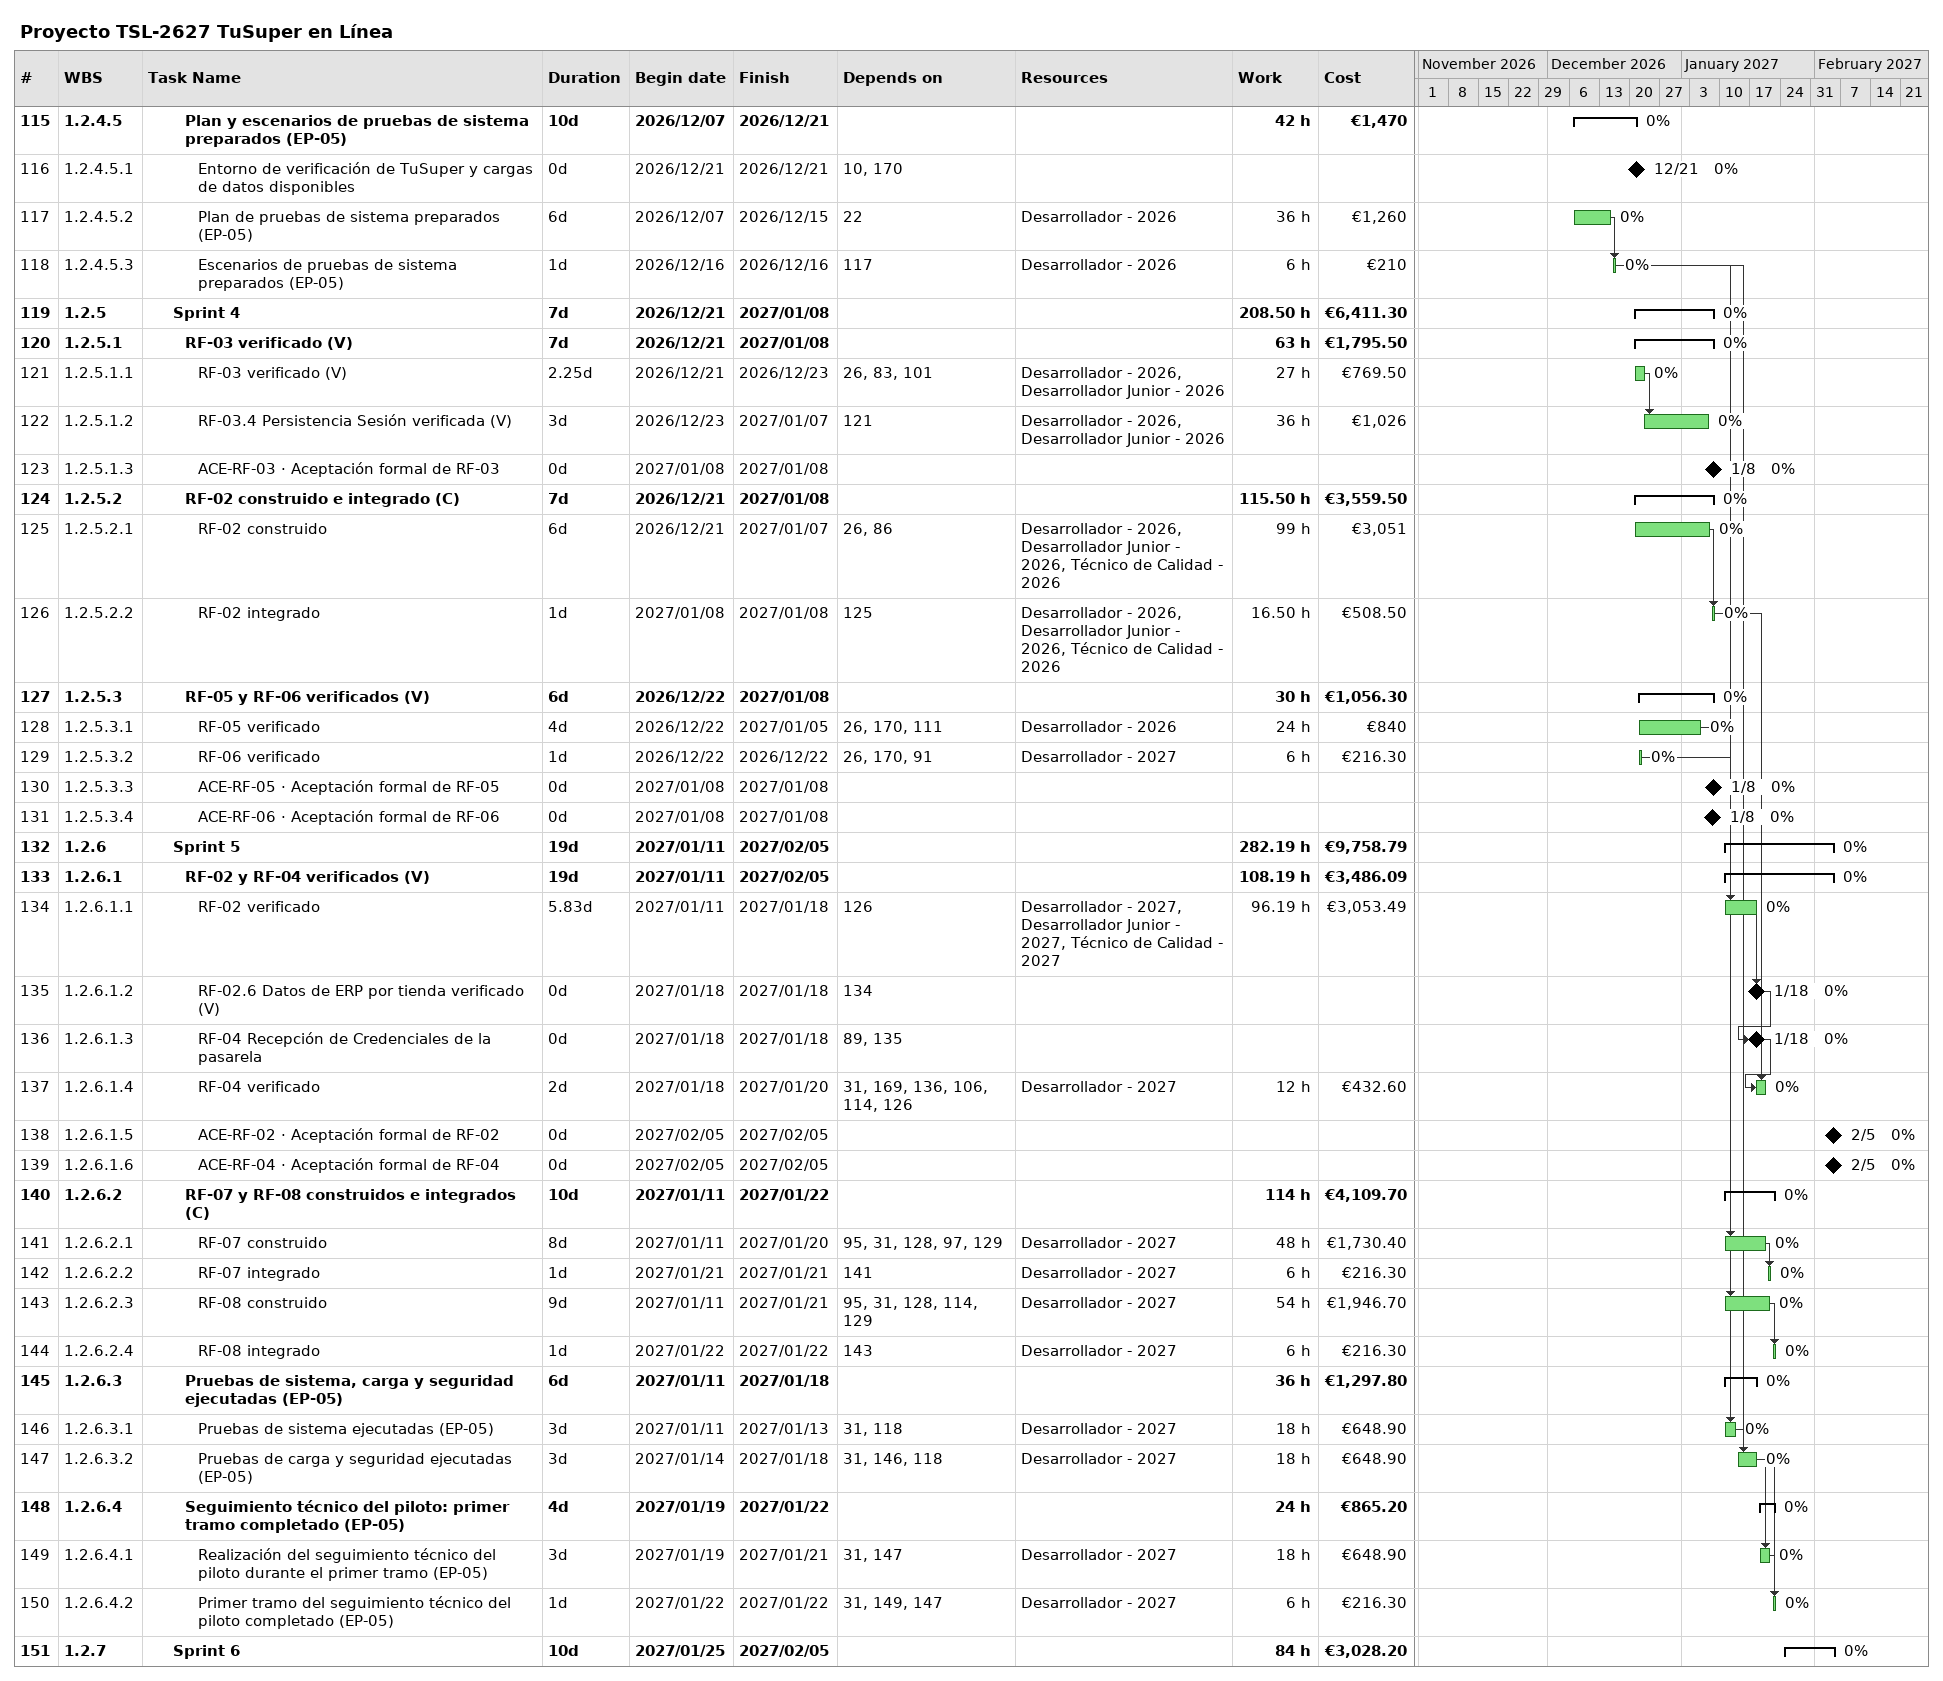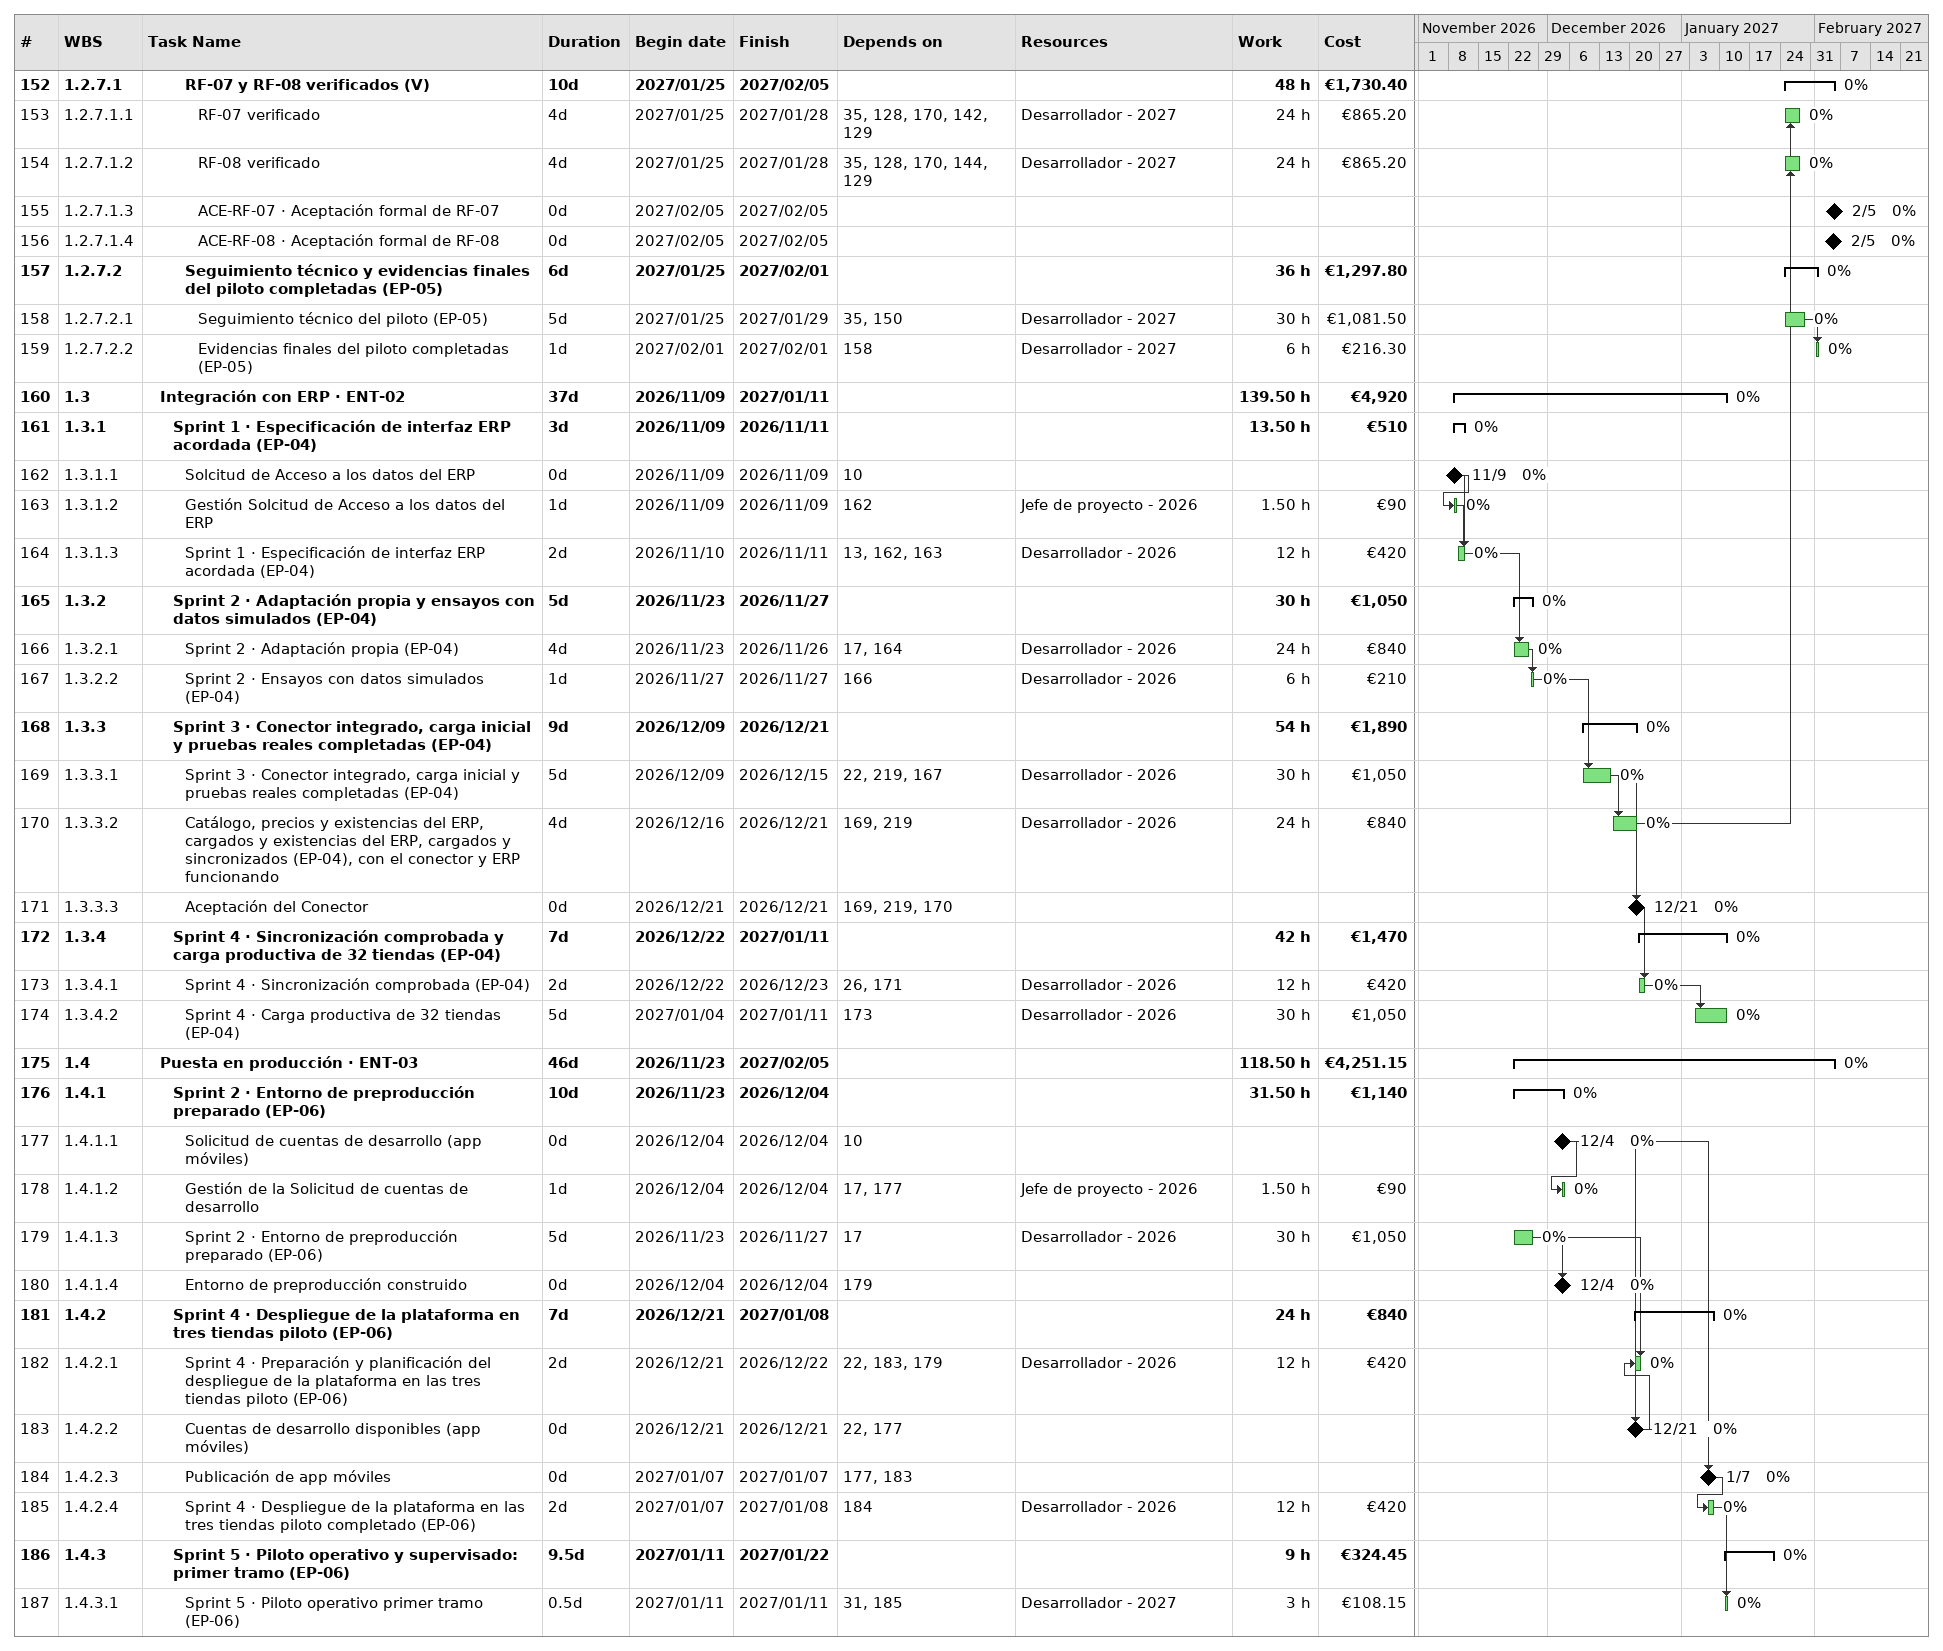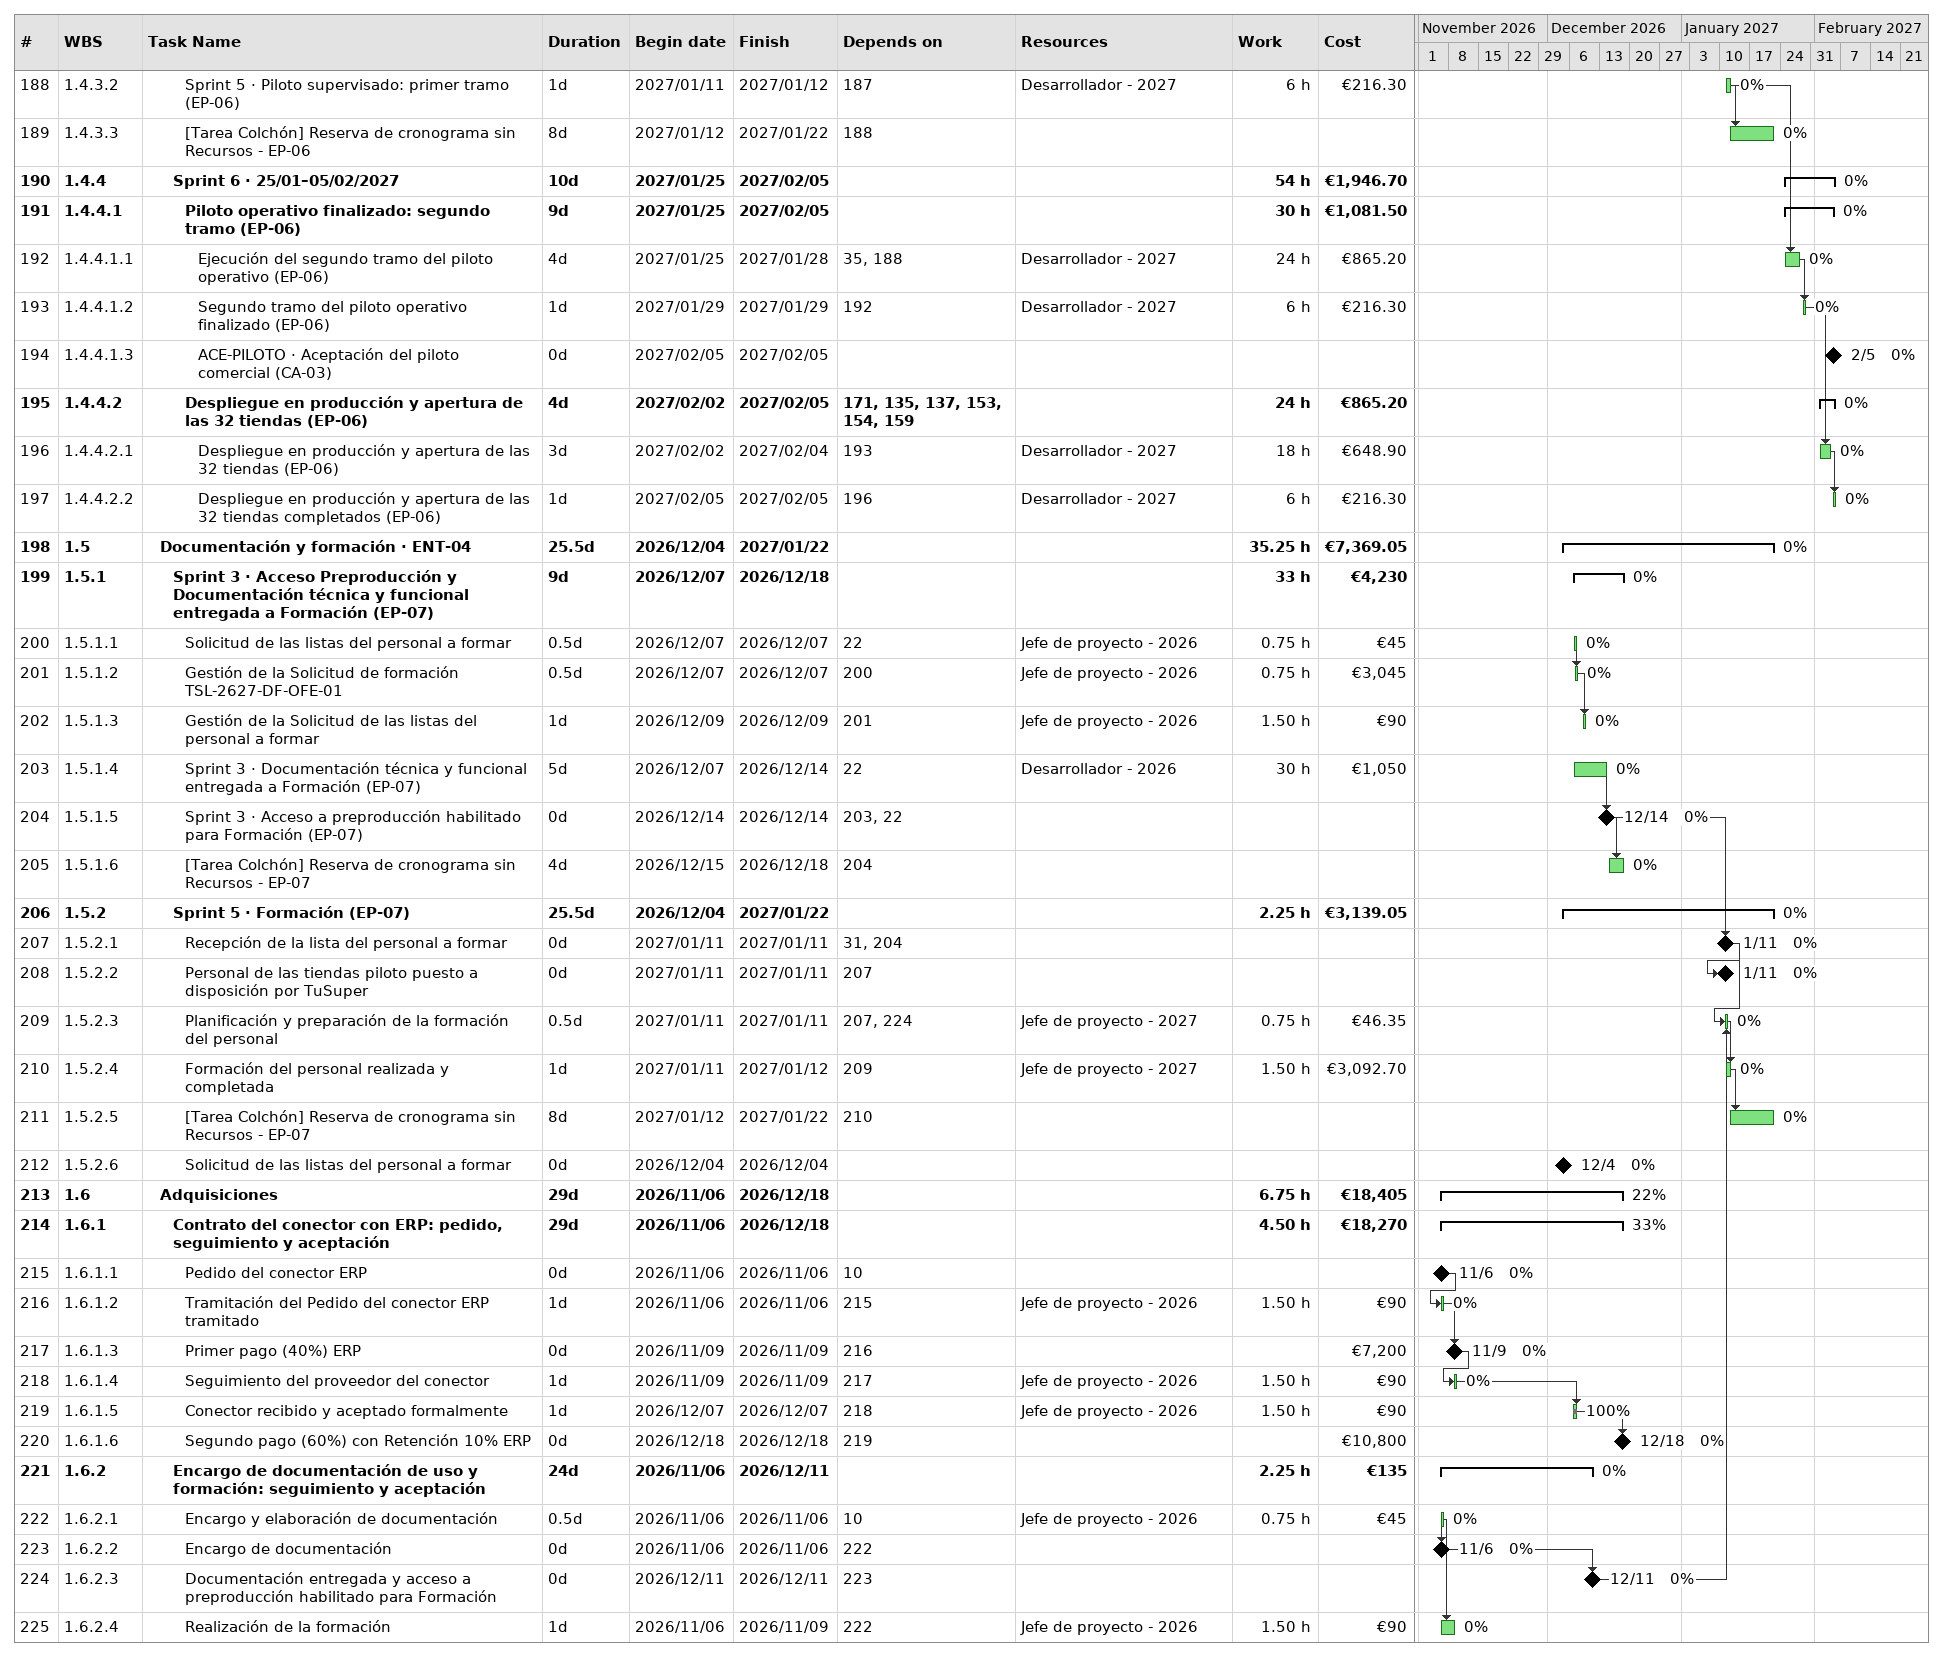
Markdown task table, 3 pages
Proyecto TSL-2627 TuSuper en Línea

| ID | WBS | Task | Duration | Start | Finish | Predecessors | Resources | % complete | Work (h) | Cost (€) |
|---|---|---|---|---|---|---|---|---|---|---|
| 115 | 1.2.4.5 | **Plan y escenarios de pruebas de sistema preparados (EP-05)** | 10d | 2026-12-07 | 2026-12-21 |  |  | 0 | 42 | 1470 |
| 116 | 1.2.4.5.1 | Entorno de verificación de TuSuper y cargas de datos disponibles | 0d | 2026-12-21 | 2026-12-21 | 10, 170 |  | 0 |  |  |
| 117 | 1.2.4.5.2 | Plan de pruebas de sistema preparados (EP-05) | 6d | 2026-12-07 | 2026-12-15 | 22 | Desarrollador - 2026 | 0 | 36 | 1260 |
| 118 | 1.2.4.5.3 | Escenarios de pruebas de sistema preparados (EP-05) | 1d | 2026-12-16 | 2026-12-16 | 117 | Desarrollador - 2026 | 0 | 6 | 210 |
| 119 | 1.2.5 | **Sprint 4** | 7d | 2026-12-21 | 2027-01-08 |  |  | 0 | 208.50 | 6411.30 |
| 120 | 1.2.5.1 | **RF-03 verificado (V)** | 7d | 2026-12-21 | 2027-01-08 |  |  | 0 | 63 | 1795.50 |
| 121 | 1.2.5.1.1 | RF-03 verificado (V) | 2.25d | 2026-12-21 | 2026-12-23 | 26, 83, 101 | Desarrollador - 2026, Desarrollador Junior - 2026 | 0 | 27 | 769.50 |
| 122 | 1.2.5.1.2 | RF-03.4 Persistencia Sesión verificada (V) | 3d | 2026-12-23 | 2027-01-07 | 121 | Desarrollador - 2026, Desarrollador Junior - 2026 | 0 | 36 | 1026 |
| 123 | 1.2.5.1.3 | ACE-RF-03 · Aceptación formal de RF-03 | 0d | 2027-01-08 | 2027-01-08 |  |  | 0 |  |  |
| 124 | 1.2.5.2 | **RF-02 construido e integrado (C)** | 7d | 2026-12-21 | 2027-01-08 |  |  | 0 | 115.50 | 3559.50 |
| 125 | 1.2.5.2.1 | RF-02 construido | 6d | 2026-12-21 | 2027-01-07 | 26, 86 | Desarrollador - 2026, Desarrollador Junior - 2026, Técnico de Calidad - 2026 | 0 | 99 | 3051 |
| 126 | 1.2.5.2.2 | RF-02 integrado | 1d | 2027-01-08 | 2027-01-08 | 125 | Desarrollador - 2026, Desarrollador Junior - 2026, Técnico de Calidad - 2026 | 0 | 16.50 | 508.50 |
| 127 | 1.2.5.3 | **RF-05 y RF-06 verificados (V)** | 6d | 2026-12-22 | 2027-01-08 |  |  | 0 | 30 | 1056.30 |
| 128 | 1.2.5.3.1 | RF-05 verificado | 4d | 2026-12-22 | 2027-01-05 | 26, 170, 111 | Desarrollador - 2026 | 0 | 24 | 840 |
| 129 | 1.2.5.3.2 | RF-06 verificado | 1d | 2026-12-22 | 2026-12-22 | 26, 170, 91 | Desarrollador - 2027 | 0 | 6 | 216.30 |
| 130 | 1.2.5.3.3 | ACE-RF-05 · Aceptación formal de RF-05 | 0d | 2027-01-08 | 2027-01-08 |  |  | 0 |  |  |
| 131 | 1.2.5.3.4 | ACE-RF-06 · Aceptación formal de RF-06 | 0d | 2027-01-08 | 2027-01-08 |  |  | 0 |  |  |
| 132 | 1.2.6 | **Sprint 5** | 19d | 2027-01-11 | 2027-02-05 |  |  | 0 | 282.19 | 9758.79 |
| 133 | 1.2.6.1 | **RF-02 y RF-04 verificados (V)** | 19d | 2027-01-11 | 2027-02-05 |  |  | 0 | 108.19 | 3486.09 |
| 134 | 1.2.6.1.1 | RF-02 verificado | 5.83d | 2027-01-11 | 2027-01-18 | 126 | Desarrollador - 2027, Desarrollador Junior - 2027, Técnico de Calidad - 2027 | 0 | 96.19 | 3053.49 |
| 135 | 1.2.6.1.2 | RF-02.6 Datos de ERP por tienda verificado (V) | 0d | 2027-01-18 | 2027-01-18 | 134 |  | 0 |  |  |
| 136 | 1.2.6.1.3 | RF-04 Recepción de Credenciales de la pasarela | 0d | 2027-01-18 | 2027-01-18 | 89, 135 |  | 0 |  |  |
| 137 | 1.2.6.1.4 | RF-04 verificado | 2d | 2027-01-18 | 2027-01-20 | 31, 169, 136, 106, 114, 126 | Desarrollador - 2027 | 0 | 12 | 432.60 |
| 138 | 1.2.6.1.5 | ACE-RF-02 · Aceptación formal de RF-02 | 0d | 2027-02-05 | 2027-02-05 |  |  | 0 |  |  |
| 139 | 1.2.6.1.6 | ACE-RF-04 · Aceptación formal de RF-04 | 0d | 2027-02-05 | 2027-02-05 |  |  | 0 |  |  |
| 140 | 1.2.6.2 | **RF-07 y RF-08 construidos e integrados (C)** | 10d | 2027-01-11 | 2027-01-22 |  |  | 0 | 114 | 4109.70 |
| 141 | 1.2.6.2.1 | RF-07 construido | 8d | 2027-01-11 | 2027-01-20 | 95, 31, 128, 97, 129 | Desarrollador - 2027 | 0 | 48 | 1730.40 |
| 142 | 1.2.6.2.2 | RF-07 integrado | 1d | 2027-01-21 | 2027-01-21 | 141 | Desarrollador - 2027 | 0 | 6 | 216.30 |
| 143 | 1.2.6.2.3 | RF-08 construido | 9d | 2027-01-11 | 2027-01-21 | 95, 31, 128, 114, 129 | Desarrollador - 2027 | 0 | 54 | 1946.70 |
| 144 | 1.2.6.2.4 | RF-08 integrado | 1d | 2027-01-22 | 2027-01-22 | 143 | Desarrollador - 2027 | 0 | 6 | 216.30 |
| 145 | 1.2.6.3 | **Pruebas de sistema, carga y seguridad ejecutadas (EP-05)** | 6d | 2027-01-11 | 2027-01-18 |  |  | 0 | 36 | 1297.80 |
| 146 | 1.2.6.3.1 | Pruebas de sistema ejecutadas (EP-05) | 3d | 2027-01-11 | 2027-01-13 | 31, 118 | Desarrollador - 2027 | 0 | 18 | 648.90 |
| 147 | 1.2.6.3.2 | Pruebas de carga y seguridad ejecutadas (EP-05) | 3d | 2027-01-14 | 2027-01-18 | 31, 146, 118 | Desarrollador - 2027 | 0 | 18 | 648.90 |
| 148 | 1.2.6.4 | **Seguimiento técnico del piloto: primer tramo completado (EP-05)** | 4d | 2027-01-19 | 2027-01-22 |  |  | 0 | 24 | 865.20 |
| 149 | 1.2.6.4.1 | Realización del seguimiento técnico del piloto durante el primer tramo (EP-05) | 3d | 2027-01-19 | 2027-01-21 | 31, 147 | Desarrollador - 2027 | 0 | 18 | 648.90 |
| 150 | 1.2.6.4.2 | Primer tramo del seguimiento técnico del piloto completado (EP-05) | 1d | 2027-01-22 | 2027-01-22 | 31, 149, 147 | Desarrollador - 2027 | 0 | 6 | 216.30 |
| 151 | 1.2.7 | **Sprint 6** | 10d | 2027-01-25 | 2027-02-05 |  |  | 0 | 84 | 3028.20 |
| 152 | 1.2.7.1 | **RF-07 y RF-08 verificados (V)** | 10d | 2027-01-25 | 2027-02-05 |  |  | 0 | 48 | 1730.40 |
| 153 | 1.2.7.1.1 | RF-07 verificado | 4d | 2027-01-25 | 2027-01-28 | 35, 128, 170, 142, 129 | Desarrollador - 2027 | 0 | 24 | 865.20 |
| 154 | 1.2.7.1.2 | RF-08 verificado | 4d | 2027-01-25 | 2027-01-28 | 35, 128, 170, 144, 129 | Desarrollador - 2027 | 0 | 24 | 865.20 |
| 155 | 1.2.7.1.3 | ACE-RF-07 · Aceptación formal de RF-07 | 0d | 2027-02-05 | 2027-02-05 |  |  | 0 |  |  |
| 156 | 1.2.7.1.4 | ACE-RF-08 · Aceptación formal de RF-08 | 0d | 2027-02-05 | 2027-02-05 |  |  | 0 |  |  |
| 157 | 1.2.7.2 | **Seguimiento técnico y evidencias finales del piloto completadas (EP-05)** | 6d | 2027-01-25 | 2027-02-01 |  |  | 0 | 36 | 1297.80 |
| 158 | 1.2.7.2.1 | Seguimiento técnico del piloto (EP-05) | 5d | 2027-01-25 | 2027-01-29 | 35, 150 | Desarrollador - 2027 | 0 | 30 | 1081.50 |
| 159 | 1.2.7.2.2 | Evidencias finales del piloto completadas (EP-05) | 1d | 2027-02-01 | 2027-02-01 | 158 | Desarrollador - 2027 | 0 | 6 | 216.30 |
| 160 | 1.3 | **Integración con ERP · ENT-02** | 37d | 2026-11-09 | 2027-01-11 |  |  | 0 | 139.50 | 4920 |
| 161 | 1.3.1 | **Sprint 1 · Especificación de interfaz ERP acordada (EP-04)** | 3d | 2026-11-09 | 2026-11-11 |  |  | 0 | 13.50 | 510 |
| 162 | 1.3.1.1 | Solcitud de Acceso a los datos del ERP | 0d | 2026-11-09 | 2026-11-09 | 10 |  | 0 |  |  |
| 163 | 1.3.1.2 | Gestión Solcitud de Acceso a los datos del ERP | 1d | 2026-11-09 | 2026-11-09 | 162 | Jefe de proyecto - 2026 | 0 | 1.50 | 90 |
| 164 | 1.3.1.3 | Sprint 1 · Especificación de interfaz ERP acordada (EP-04) | 2d | 2026-11-10 | 2026-11-11 | 13, 162, 163 | Desarrollador - 2026 | 0 | 12 | 420 |
| 165 | 1.3.2 | **Sprint 2 · Adaptación propia y ensayos con datos simulados (EP-04)** | 5d | 2026-11-23 | 2026-11-27 |  |  | 0 | 30 | 1050 |
| 166 | 1.3.2.1 | Sprint 2 · Adaptación propia (EP-04) | 4d | 2026-11-23 | 2026-11-26 | 17, 164 | Desarrollador - 2026 | 0 | 24 | 840 |
| 167 | 1.3.2.2 | Sprint 2 · Ensayos con datos simulados (EP-04) | 1d | 2026-11-27 | 2026-11-27 | 166 | Desarrollador - 2026 | 0 | 6 | 210 |
| 168 | 1.3.3 | **Sprint 3 · Conector integrado, carga inicial y pruebas reales completadas (EP-04)** | 9d | 2026-12-09 | 2026-12-21 |  |  | 0 | 54 | 1890 |
| 169 | 1.3.3.1 | Sprint 3 · Conector integrado, carga inicial y pruebas reales completadas (EP-04) | 5d | 2026-12-09 | 2026-12-15 | 22, 219, 167 | Desarrollador - 2026 | 0 | 30 | 1050 |
| 170 | 1.3.3.2 | Catálogo, precios y existencias del ERP, cargados y existencias del ERP, cargados y sincronizados (EP-04), con el conector y ERP funcionando | 4d | 2026-12-16 | 2026-12-21 | 169, 219 | Desarrollador - 2026 | 0 | 24 | 840 |
| 171 | 1.3.3.3 | Aceptación del Conector | 0d | 2026-12-21 | 2026-12-21 | 169, 219, 170 |  | 0 |  |  |
| 172 | 1.3.4 | **Sprint 4 · Sincronización comprobada y carga productiva de 32 tiendas (EP-04)** | 7d | 2026-12-22 | 2027-01-11 |  |  | 0 | 42 | 1470 |
| 173 | 1.3.4.1 | Sprint 4 · Sincronización comprobada (EP-04) | 2d | 2026-12-22 | 2026-12-23 | 26, 171 | Desarrollador - 2026 | 0 | 12 | 420 |
| 174 | 1.3.4.2 | Sprint 4 · Carga productiva de 32 tiendas (EP-04) | 5d | 2027-01-04 | 2027-01-11 | 173 | Desarrollador - 2026 | 0 | 30 | 1050 |
| 175 | 1.4 | **Puesta en producción · ENT-03** | 46d | 2026-11-23 | 2027-02-05 |  |  | 0 | 118.50 | 4251.15 |
| 176 | 1.4.1 | **Sprint 2 · Entorno de preproducción preparado (EP-06)** | 10d | 2026-11-23 | 2026-12-04 |  |  | 0 | 31.50 | 1140 |
| 177 | 1.4.1.1 | Solicitud de cuentas de desarrollo (app móviles) | 0d | 2026-12-04 | 2026-12-04 | 10 |  | 0 |  |  |
| 178 | 1.4.1.2 | Gestión de la Solicitud de cuentas de desarrollo | 1d | 2026-12-04 | 2026-12-04 | 17, 177 | Jefe de proyecto - 2026 | 0 | 1.50 | 90 |
| 179 | 1.4.1.3 | Sprint 2 · Entorno de preproducción preparado (EP-06) | 5d | 2026-11-23 | 2026-11-27 | 17 | Desarrollador - 2026 | 0 | 30 | 1050 |
| 180 | 1.4.1.4 | Entorno de preproducción construido | 0d | 2026-12-04 | 2026-12-04 | 179 |  | 0 |  |  |
| 181 | 1.4.2 | **Sprint 4 · Despliegue de la plataforma en tres tiendas piloto (EP-06)** | 7d | 2026-12-21 | 2027-01-08 |  |  | 0 | 24 | 840 |
| 182 | 1.4.2.1 | Sprint 4 · Preparación y planificación del despliegue de la plataforma en las tres tiendas piloto (EP-06) | 2d | 2026-12-21 | 2026-12-22 | 22, 183, 179 | Desarrollador - 2026 | 0 | 12 | 420 |
| 183 | 1.4.2.2 | Cuentas de desarrollo disponibles (app móviles) | 0d | 2026-12-21 | 2026-12-21 | 22, 177 |  | 0 |  |  |
| 184 | 1.4.2.3 | Publicación de app móviles | 0d | 2027-01-07 | 2027-01-07 | 177, 183 |  | 0 |  |  |
| 185 | 1.4.2.4 | Sprint 4 · Despliegue de la plataforma en las tres tiendas piloto completado (EP-06) | 2d | 2027-01-07 | 2027-01-08 | 184 | Desarrollador - 2026 | 0 | 12 | 420 |
| 186 | 1.4.3 | **Sprint 5 · Piloto operativo y supervisado: primer tramo (EP-06)** | 9.5d | 2027-01-11 | 2027-01-22 |  |  | 0 | 9 | 324.45 |
| 187 | 1.4.3.1 | Sprint 5 · Piloto operativo primer tramo (EP-06) | 0.5d | 2027-01-11 | 2027-01-11 | 31, 185 | Desarrollador - 2027 | 0 | 3 | 108.15 |
| 188 | 1.4.3.2 | Sprint 5 · Piloto supervisado: primer tramo (EP-06) | 1d | 2027-01-11 | 2027-01-12 | 187 | Desarrollador - 2027 | 0 | 6 | 216.30 |
| 189 | 1.4.3.3 | [Tarea Colchón] Reserva de cronograma sin Recursos - EP-06 | 8d | 2027-01-12 | 2027-01-22 | 188 |  | 0 |  |  |
| 190 | 1.4.4 | **Sprint 6 · 25/01–05/02/2027** | 10d | 2027-01-25 | 2027-02-05 |  |  | 0 | 54 | 1946.70 |
| 191 | 1.4.4.1 | **Piloto operativo finalizado: segundo tramo (EP-06)** | 9d | 2027-01-25 | 2027-02-05 |  |  | 0 | 30 | 1081.50 |
| 192 | 1.4.4.1.1 | Ejecución del segundo tramo del piloto operativo (EP-06) | 4d | 2027-01-25 | 2027-01-28 | 35, 188 | Desarrollador - 2027 | 0 | 24 | 865.20 |
| 193 | 1.4.4.1.2 | Segundo tramo del piloto operativo finalizado (EP-06) | 1d | 2027-01-29 | 2027-01-29 | 192 | Desarrollador - 2027 | 0 | 6 | 216.30 |
| 194 | 1.4.4.1.3 | ACE-PILOTO · Aceptación del piloto comercial (CA-03) | 0d | 2027-02-05 | 2027-02-05 |  |  | 0 |  |  |
| 195 | 1.4.4.2 | **Despliegue en producción y apertura de las 32 tiendas (EP-06)** | 4d | 2027-02-02 | 2027-02-05 | 171, 135, 137, 153, 154, 159 |  | 0 | 24 | 865.20 |
| 196 | 1.4.4.2.1 | Despliegue en producción y apertura de las 32 tiendas (EP-06) | 3d | 2027-02-02 | 2027-02-04 | 193 | Desarrollador - 2027 | 0 | 18 | 648.90 |
| 197 | 1.4.4.2.2 | Despliegue en producción y apertura de las 32 tiendas completados (EP-06) | 1d | 2027-02-05 | 2027-02-05 | 196 | Desarrollador - 2027 | 0 | 6 | 216.30 |
| 198 | 1.5 | **Documentación y formación · ENT-04** | 25.5d | 2026-12-04 | 2027-01-22 |  |  | 0 | 35.25 | 7369.05 |
| 199 | 1.5.1 | **Sprint 3 · Acceso Preproducción y Documentación técnica y funcional entregada a Formación (EP-07)** | 9d | 2026-12-07 | 2026-12-18 |  |  | 0 | 33 | 4230 |
| 200 | 1.5.1.1 | Solicitud de las listas del personal a formar | 0.5d | 2026-12-07 | 2026-12-07 | 22 | Jefe de proyecto - 2026 | 0 | 0.75 | 45 |
| 201 | 1.5.1.2 | Gestión de la Solicitud de formación TSL-2627-DF-OFE-01 | 0.5d | 2026-12-07 | 2026-12-07 | 200 | Jefe de proyecto - 2026 | 0 | 0.75 | 3045 |
| 202 | 1.5.1.3 | Gestión de la Solicitud de las listas del personal a formar | 1d | 2026-12-09 | 2026-12-09 | 201 | Jefe de proyecto - 2026 | 0 | 1.50 | 90 |
| 203 | 1.5.1.4 | Sprint 3 · Documentación técnica y funcional entregada a Formación (EP-07) | 5d | 2026-12-07 | 2026-12-14 | 22 | Desarrollador - 2026 | 0 | 30 | 1050 |
| 204 | 1.5.1.5 | Sprint 3 · Acceso a preproducción habilitado para Formación (EP-07) | 0d | 2026-12-14 | 2026-12-14 | 203, 22 |  | 0 |  |  |
| 205 | 1.5.1.6 | [Tarea Colchón] Reserva de cronograma sin Recursos - EP-07 | 4d | 2026-12-15 | 2026-12-18 | 204 |  | 0 |  |  |
| 206 | 1.5.2 | **Sprint 5 · Formación (EP-07)** | 25.5d | 2026-12-04 | 2027-01-22 |  |  | 0 | 2.25 | 3139.05 |
| 207 | 1.5.2.1 | Recepción de la lista del personal a formar | 0d | 2027-01-11 | 2027-01-11 | 31, 204 |  | 0 |  |  |
| 208 | 1.5.2.2 | Personal de las tiendas piloto puesto a disposición por TuSuper | 0d | 2027-01-11 | 2027-01-11 | 207 |  | 0 |  |  |
| 209 | 1.5.2.3 | Planificación y preparación de la formación del personal | 0.5d | 2027-01-11 | 2027-01-11 | 207, 224 | Jefe de proyecto - 2027 | 0 | 0.75 | 46.35 |
| 210 | 1.5.2.4 | Formación del personal realizada y completada | 1d | 2027-01-11 | 2027-01-12 | 209 | Jefe de proyecto - 2027 | 0 | 1.50 | 3092.70 |
| 211 | 1.5.2.5 | [Tarea Colchón] Reserva de cronograma sin Recursos - EP-07 | 8d | 2027-01-12 | 2027-01-22 | 210 |  | 0 |  |  |
| 212 | 1.5.2.6 | Solicitud de las listas del personal a formar | 0d | 2026-12-04 | 2026-12-04 |  |  | 0 |  |  |
| 213 | 1.6 | **Adquisiciones** | 29d | 2026-11-06 | 2026-12-18 |  |  | 22 | 6.75 | 18405 |
| 214 | 1.6.1 | **Contrato del conector con ERP: pedido, seguimiento y aceptación** | 29d | 2026-11-06 | 2026-12-18 |  |  | 33 | 4.50 | 18270 |
| 215 | 1.6.1.1 | Pedido del conector ERP | 0d | 2026-11-06 | 2026-11-06 | 10 |  | 0 |  |  |
| 216 | 1.6.1.2 | Tramitación del Pedido del conector ERP tramitado | 1d | 2026-11-06 | 2026-11-06 | 215 | Jefe de proyecto - 2026 | 0 | 1.50 | 90 |
| 217 | 1.6.1.3 | Primer pago (40%) ERP | 0d | 2026-11-09 | 2026-11-09 | 216 |  | 0 |  | 7200 |
| 218 | 1.6.1.4 | Seguimiento del proveedor del conector | 1d | 2026-11-09 | 2026-11-09 | 217 | Jefe de proyecto - 2026 | 0 | 1.50 | 90 |
| 219 | 1.6.1.5 | Conector recibido y aceptado formalmente | 1d | 2026-12-07 | 2026-12-07 | 218 | Jefe de proyecto - 2026 | 100 | 1.50 | 90 |
| 220 | 1.6.1.6 | Segundo pago (60%) con Retención 10% ERP | 0d | 2026-12-18 | 2026-12-18 | 219 |  | 0 |  | 10800 |
| 221 | 1.6.2 | **Encargo de documentación de uso y formación: seguimiento y aceptación** | 24d | 2026-11-06 | 2026-12-11 |  |  | 0 | 2.25 | 135 |
| 222 | 1.6.2.1 | Encargo y elaboración de documentación | 0.5d | 2026-11-06 | 2026-11-06 | 10 | Jefe de proyecto - 2026 | 0 | 0.75 | 45 |
| 223 | 1.6.2.2 | Encargo de documentación | 0d | 2026-11-06 | 2026-11-06 | 222 |  | 0 |  |  |
| 224 | 1.6.2.3 | Documentación entregada y acceso a preproducción habilitado para Formación | 0d | 2026-12-11 | 2026-12-11 | 223 |  | 0 |  |  |
| 225 | 1.6.2.4 | Realización de la formación | 1d | 2026-11-06 | 2026-11-09 | 222 | Jefe de proyecto - 2026 | 0 | 1.50 | 90 |
